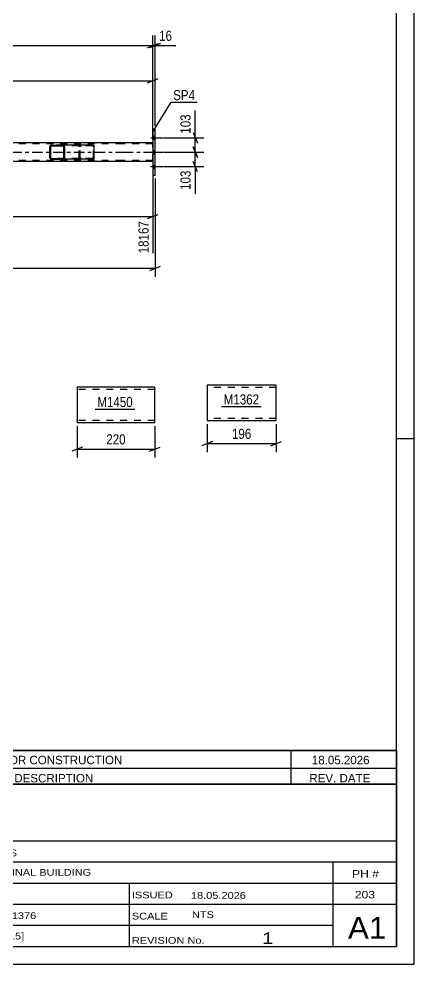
# Model space of a CAD drawing. Header units: millimetres. Extents: x 0 to 841, y 0 to 594.
# Drawn here: x 728.9 to 841, y 0 to 268.1 of the extents above; entities that cross this region are included whole.
import ezdxf

# ---------------------------------------------------------------- set-up
doc = ezdxf.new("R2010")
doc.units = ezdxf.units.MM
doc.linetypes.add('DXK_LINE_DOT2', pattern=[3.9198, 1.9599, -1.9599])
doc.linetypes.add('DXK_LINE_DOT3', pattern=[5.9187, 2.979, -0.9799, 0.9799, -0.9799])
doc.styles.add('Arial Narrow', font='ARIALN.TTF', dxfattribs={"height": 0.2})

# ---------------------------------------------------------------- blocks, each defined once
blk = doc.blocks.new('Unknown-283124494-1135')
at = {"color": 5, "linetype": 'Continuous'}
for p, q in [((841, 0), (841, 594)), ((836, 5), (836, 589)), ((841, 149), (836, 149)), ((5, 5), (836, 5)), ((0, 0), (841, 0))]:
    blk.add_line(p, q, dxfattribs=at)
blk = doc.blocks.new('Bolt-283124494-4309 - 4286')
at = {"linetype": 'Continuous'}
for points in [[(767.53, 233.99), (767.53, 234.87), (766.89, 234.87), (766.89, 233.99)], [(767.53, 233.99), (767.53, 234.87), (766.89, 234.87), (766.89, 233.99)], [(767.53, 233.99), (767.53, 234.87), (766.89, 234.87), (766.89, 233.99)], [(767.53, 229.89), (767.53, 230.77), (766.89, 230.77), (766.89, 229.89)], [(767.53, 229.89), (767.53, 230.77), (766.89, 230.77), (766.89, 229.89)], [(767.53, 225.79), (767.53, 226.67), (766.89, 226.67), (766.89, 225.79)], [(767.53, 225.79), (767.53, 226.67), (766.89, 226.67), (766.89, 225.79)], [(767.53, 225.79), (767.53, 226.67), (766.89, 226.67), (766.89, 225.79)]]:
    blk.add_hatch(color=1, dxfattribs=at).paths.add_polyline_path(points)
at = {"color": 1, "linetype": 'Continuous'}
for p, q in [((766.37, 234.43), (769.69, 234.43)), ((766.37, 234.43), (769.69, 234.43)), ((766.37, 234.43), (769.69, 234.43)), ((766.89, 234.87), (767.53, 234.87)), ((766.89, 234.87), (767.53, 234.87)), ((766.89, 234.87), (767.53, 234.87)), ((766.89, 233.99), (767.53, 233.99)), ((766.89, 233.99), (767.53, 233.99)), ((766.89, 233.99), (767.53, 233.99)), ((766.89, 230.77), (767.53, 230.77)), ((766.89, 230.77), (767.53, 230.77)), ((766.37, 230.33), (769.69, 230.33)), ((766.37, 230.33), (769.69, 230.33)), ((766.89, 229.89), (767.53, 229.89)), ((766.89, 229.89), (767.53, 229.89)), ((766.37, 226.23), (769.69, 226.23)), ((766.37, 226.23), (769.69, 226.23)), ((766.37, 226.23), (769.69, 226.23)), ((766.89, 226.67), (767.53, 226.67)), ((766.89, 226.67), (767.53, 226.67)), ((766.89, 226.67), (767.53, 226.67)), ((766.89, 225.79), (767.53, 225.79)), ((766.89, 225.79), (767.53, 225.79)), ((766.89, 225.79), (767.53, 225.79))]:
    blk.add_line(p, q, dxfattribs=at)
blk = doc.blocks.new('Part-283124494-4360 - 4286')
at = {"color": 7, "linetype": 'DXK_LINE_DOT2'}
for p, q in [((758.27, 232.73), (99.36, 232.73)), ((766.89, 232.73), (758.37, 232.73)), ((766.89, 227.69), (766.89, 232.97)), ((758.27, 227.93), (99.36, 227.93)), ((766.89, 227.93), (758.37, 227.93))]:
    blk.add_line(p, q, dxfattribs=at)
at = {"color": 2, "linetype": 'Continuous'}
for p, q in [((758.27, 232.97), (667.03, 232.97)), ((766.89, 232.97), (758.37, 232.97)), ((758.27, 227.69), (241.35, 227.69)), ((766.89, 227.69), (758.37, 227.69))]:
    blk.add_line(p, q, dxfattribs=at)
at = {"color": 7, "linetype": 'DXK_LINE_DOT3'}
for p, q in [((99.36, 230.33), (758.27, 230.33)), ((758.37, 230.33), (766.89, 230.33))]:
    blk.add_line(p, q, dxfattribs=at)
blk = doc.blocks.new('Part-283124494-4378 - 4286')
at = {"linetype": 'Continuous'}
h = blk.add_hatch(dxfattribs=at)
h.set_pattern_fill('', scale=0.7, style=0, pattern_type=0)
h.set_pattern_definition([(45, (741.8843, 232.0358), (-1.57154, 1.57154), [])])
h.paths.add_polyline_path([(741.92, 231.85), (741.88, 232.04), (741.77, 232.19), (741.61, 232.3), (741.41, 232.33), (738.18, 232.33), (737.98, 232.3), (737.82, 232.19), (737.71, 232.04), (737.67, 231.85), (737.67, 228.81), (737.71, 228.63), (737.82, 228.47), (737.98, 228.37), (738.18, 228.33), (741.41, 228.33), (741.61, 228.37), (741.77, 228.47), (741.88, 228.63), (741.92, 228.81)])
h.paths.add_polyline_path([(741.65, 228.72), (741.59, 228.64), (741.51, 228.59), (741.41, 228.57), (738.18, 228.57), (738.08, 228.59), (738, 228.64), (737.94, 228.72), (737.92, 228.81), (737.92, 231.85), (737.94, 231.94), (738, 232.02), (738.08, 232.07), (738.18, 232.09), (741.41, 232.09), (741.51, 232.07), (741.59, 232.02), (741.65, 231.94), (741.67, 231.85), (741.67, 228.81)])
at = {"color": 2, "linetype": 'Continuous'}
for p, q in [((737.71, 232.04), (737.67, 231.85)), ((737.67, 228.81), (737.67, 231.85)), ((737.92, 231.85), (737.94, 231.94)), ((737.92, 228.81), (737.92, 231.85)), ((737.94, 231.94), (738, 232.02)), ((738.18, 232.33), (737.98, 232.3)), ((738, 232.02), (738.08, 232.07)), ((738.08, 232.07), (738.18, 232.09)), ((738.18, 232.33), (741.41, 232.33)), ((738.18, 232.09), (741.41, 232.09)), ((749.76, 232.33), (741.41, 232.33)), ((741.61, 232.3), (741.41, 232.33)), ((741.41, 232.09), (741.51, 232.07)), ((741.51, 232.07), (741.59, 232.02)), ((741.59, 232.02), (741.65, 231.94)), ((741.65, 231.94), (741.67, 231.85)), ((741.67, 228.81), (741.67, 231.85)), ((741.92, 231.85), (741.88, 232.04)), ((741.92, 228.81), (741.92, 231.85)), ((749.76, 232.33), (749.96, 232.3)), ((750.23, 232.04), (750.27, 231.85)), ((750.27, 228.81), (750.27, 231.85)), ((737.67, 228.81), (737.71, 228.63)), ((737.94, 228.72), (737.92, 228.81)), ((738, 228.64), (737.94, 228.72)), ((737.98, 228.37), (738.18, 228.33)), ((738.08, 228.59), (738, 228.64)), ((738.18, 228.57), (738.08, 228.59)), ((738.18, 228.57), (741.41, 228.57)), ((738.18, 228.33), (741.41, 228.33)), ((741.51, 228.59), (741.41, 228.57)), ((741.41, 228.33), (741.61, 228.37)), ((749.76, 228.33), (741.41, 228.33)), ((741.59, 228.64), (741.51, 228.59)), ((741.65, 228.72), (741.59, 228.64)), ((741.67, 228.81), (741.65, 228.72)), ((741.88, 228.63), (741.92, 228.81)), ((749.96, 228.37), (749.76, 228.33)), ((750.27, 228.81), (750.23, 228.63))]:
    blk.add_line(p, q, dxfattribs=at)
at = {"color": 7, "linetype": 'DXK_LINE_DOT2'}
for p, q in [((741.41, 232.33), (738.18, 232.33)), ((749.76, 232.09), (738.18, 232.09)), ((746.02, 231.85), (746.05, 232.04)), ((746.02, 228.81), (746.02, 231.85)), ((746.29, 231.94), (746.27, 231.85)), ((746.27, 228.81), (746.27, 231.85)), ((746.35, 232.02), (746.29, 231.94)), ((746.33, 232.3), (746.53, 232.33)), ((746.35, 232.02), (746.37, 232.04)), ((746.37, 232.04), (746.43, 232.07)), ((746.43, 232.07), (746.53, 232.09)), ((749.86, 232.07), (749.76, 232.09)), ((749.94, 232.02), (749.86, 232.07)), ((750, 231.94), (749.94, 232.02)), ((750.02, 231.85), (750, 231.94)), ((750.02, 228.81), (750.02, 231.85)), ((749.76, 228.57), (738.18, 228.57)), ((741.41, 228.33), (738.18, 228.33)), ((746.05, 228.63), (746.02, 228.81)), ((746.27, 228.81), (746.29, 228.72)), ((746.29, 228.72), (746.35, 228.64)), ((746.53, 228.33), (746.33, 228.37)), ((746.35, 228.64), (746.37, 228.63)), ((746.37, 228.63), (746.43, 228.59)), ((746.43, 228.59), (746.53, 228.57)), ((749.76, 228.57), (749.86, 228.59)), ((749.86, 228.59), (749.94, 228.64)), ((749.94, 228.64), (750, 228.72)), ((750, 228.72), (750.02, 228.81))]:
    blk.add_line(p, q, dxfattribs=at)
at = {"color": 2, "linetype": 'Continuous'}
for centre, start, end in [((738.16, 231.83), 110.7583, 155.68), ((741.43, 231.83), 24.32, 69.2417), ((749.78, 231.83), 24.32, 69.2417), ((738.16, 228.83), 204.32, 249.2417), ((741.43, 228.83), 290.7583, 335.68), ((749.78, 228.83), 290.7583, 335.68)]:
    blk.add_arc(centre, 0.496, start, end, dxfattribs=at)
at = {"color": 7, "linetype": 'DXK_LINE_DOT2'}
for centre, start, end in [((746.51, 231.83), 110.7583, 155.68), ((746.51, 228.83), 204.32, 249.2417)]:
    blk.add_arc(centre, 0.496, start, end, dxfattribs=at)
blk = doc.blocks.new('Part-283124494-4504 - 4286')
at = {"color": 2, "linetype": 'Continuous'}
for p, q in [((767.53, 236.83), (766.89, 236.83)), ((766.89, 236.83), (766.89, 223.83)), ((767.53, 223.83), (767.53, 236.83)), ((766.89, 223.83), (767.53, 223.83))]:
    blk.add_line(p, q, dxfattribs=at)
blk = doc.blocks.new('Part-283124494-16233 - 16232')
at = {"color": 2, "linetype": 'Continuous'}
for p, q in [((801.88, 164.21), (782.28, 164.21)), ((782.28, 164.21), (782.28, 154.3)), ((801.88, 154.21), (801.88, 164.21)), ((782.28, 154.3), (782.28, 154.21)), ((782.28, 154.21), (801.88, 154.21))]:
    blk.add_line(p, q, dxfattribs=at)
at = {"color": 7, "linetype": 'DXK_LINE_DOT2'}
for p, q in [((801.88, 163.61), (782.28, 163.61)), ((782.28, 154.81), (782.28, 154.85)), ((801.88, 154.81), (782.28, 154.81)), ((801.88, 154.81), (801.88, 154.85))]:
    blk.add_line(p, q, dxfattribs=at)
blk = doc.blocks.new('Part-283124494-16275 - 16274')
at = {"color": 2, "linetype": 'Continuous'}
for p, q in [((745.43, 163.65), (745.43, 153.74)), ((767.43, 163.65), (745.43, 163.65)), ((767.43, 154.85), (767.43, 163.65)), ((745.43, 153.74), (745.43, 153.65)), ((745.43, 153.65), (767.43, 153.65)), ((767.43, 153.65), (767.43, 154.85))]:
    blk.add_line(p, q, dxfattribs=at)
at = {"color": 7, "linetype": 'DXK_LINE_DOT2'}
for p, q in [((767.43, 163.05), (745.43, 163.05)), ((767.43, 163.05), (767.43, 163.01)), ((767.43, 163.01), (767.43, 163.05)), ((767.43, 162.91), (767.43, 163.01)), ((767.43, 163.01), (767.43, 162.91)), ((745.43, 154.25), (745.43, 154.3)), ((767.43, 154.25), (745.43, 154.25)), ((767.43, 154.3), (767.43, 154.62)), ((767.43, 154.25), (767.43, 154.3))]:
    blk.add_line(p, q, dxfattribs=at)
blk = doc.blocks.new('StraightDimension-283124494-13143 - 4286')
at = {"color": 7, "linetype": 'Continuous'}
for p, q in [((769.93, 234.43), (781.33, 234.43)), ((778.33, 235.93), (779.53, 232.93)), ((778.93, 230.33), (778.93, 234.43)), ((779.53, 228.83), (778.33, 231.83)), ((769.93, 230.33), (781.33, 230.33))]:
    blk.add_line(p, q, dxfattribs=at)
at = {"color": 0}
blk.add_wipeout([(778.18, 241.64), (773.98, 241.64), (773.98, 234.96), (778.18, 234.96)], dxfattribs=at)
at = {"color": 7, "linetype": 'Continuous'}
blk.add_line((778.93, 234.43), (778.93, 242.17), dxfattribs=at)
blk.add_line((778.93, 234.43), (778.93, 242.17), dxfattribs=at)
at = {"color": 3, "style": 'Arial Narrow'}
blk.add_text('103', height=2.863, rotation=90.0002, dxfattribs=at).set_placement((777.58, 235.56))
blk = doc.blocks.new('StraightDimension-283124494-4709 - 4286')
at = {"color": 7, "linetype": 'Continuous'}
for p, q in [((767.53, 222.83), (767.53, 195)), ((90.1, 197.4), (767.53, 197.4)), ((766.03, 196.8), (769.03, 198))]:
    blk.add_line(p, q, dxfattribs=at)
blk = doc.blocks.new('StraightDimension-283124494-4662 - 4286')
at = {"color": 7, "linetype": 'Continuous'}
for p, q in [((766.89, 226.69), (766.89, 201.64)), ((661.83, 218.29), (661.83, 201.64)), ((663.33, 212.68), (660.33, 211.48)), ((661.83, 212.08), (766.89, 212.08)), ((765.39, 211.48), (768.39, 212.68))]:
    blk.add_line(p, q, dxfattribs=at)
at = {"color": 0}
blk.add_wipeout([(718.62, 212.83), (718.62, 217.03), (710.11, 217.03), (710.11, 212.83)], dxfattribs=at)
at = {"color": 0, "linetype": 'Continuous'}
blk.add_wipeout([(766.29, 211.38), (762.09, 211.38), (762.09, 201.04), (766.29, 201.04)], dxfattribs=at)
at = {"color": 3, "style": 'Arial Narrow'}
blk.add_text('3736', height=2.863, dxfattribs=at).set_placement((710.71, 213.43))
at = {"color": 3, "linetype": 'Continuous', "style": 'Arial Narrow'}
blk.add_text('18167', height=2.863, rotation=90.0002, dxfattribs=at).set_placement((765.69, 201.64))
blk = doc.blocks.new('StraightDimension-283124494-4670 - 4286')
at = {"color": 7, "linetype": 'Continuous'}
for p, q in [((661.83, 234.37), (661.83, 253.45)), ((766.89, 233.97), (766.89, 253.45)), ((663.33, 251.2), (660.33, 250)), ((661.83, 250.6), (766.89, 250.6)), ((765.39, 250), (768.39, 251.2))]:
    blk.add_line(p, q, dxfattribs=at)
at = {"color": 0}
blk.add_wipeout([(718.62, 251.35), (718.62, 255.55), (710.11, 255.55), (710.11, 251.35)], dxfattribs=at)
at = {"color": 3, "style": 'Arial Narrow'}
blk.add_text('3736', height=2.863, dxfattribs=at).set_placement((710.71, 251.95))
blk = doc.blocks.new('StraightDimension-283124494-13141 - 4286')
at = {"color": 7, "linetype": 'Continuous'}
for p, q in [((778.33, 231.83), (779.53, 228.83)), ((769.93, 230.33), (781.33, 230.33)), ((778.93, 226.23), (778.93, 230.33)), ((769.93, 226.23), (781.33, 226.23)), ((779.53, 224.73), (778.33, 227.73))]:
    blk.add_line(p, q, dxfattribs=at)
at = {"color": 0}
blk.add_wipeout([(778.18, 225.71), (773.98, 225.71), (773.98, 219.02), (778.18, 219.02)], dxfattribs=at)
at = {"color": 7, "linetype": 'Continuous'}
blk.add_line((778.93, 226.23), (778.93, 218.5), dxfattribs=at)
blk.add_line((778.93, 226.23), (778.93, 218.5), dxfattribs=at)
at = {"color": 3, "style": 'Arial Narrow'}
blk.add_text('103', height=2.863, rotation=90.0002, dxfattribs=at).set_placement((777.58, 219.62))
blk = doc.blocks.new('StraightDimension-283124494-13187 - 4286')
at = {"color": 7, "linetype": 'Continuous'}
for p, q in [((766.89, 237.83), (766.89, 263.41)), ((767.53, 237.83), (767.53, 263.41)), ((765.39, 259.96), (768.39, 261.16)), ((769.03, 261.16), (766.03, 259.96)), ((766.89, 260.56), (767.53, 260.56))]:
    blk.add_line(p, q, dxfattribs=at)
at = {"color": 0}
blk.add_wipeout([(772.91, 261.31), (772.91, 265.51), (768.06, 265.51), (768.06, 261.31)], dxfattribs=at)
at = {"color": 7, "linetype": 'Continuous'}
blk.add_line((767.53, 260.56), (773.44, 260.56), dxfattribs=at)
blk.add_line((767.53, 260.56), (773.44, 260.56), dxfattribs=at)
at = {"color": 3, "style": 'Arial Narrow'}
blk.add_text('16', height=2.863, dxfattribs=at).set_placement((768.66, 261.91))
blk = doc.blocks.new('StraightDimension-283124494-13188 - 4286')
at = {"color": 7, "linetype": 'Continuous'}
for p, q in [((766.89, 237.83), (766.89, 263.41)), ((90.74, 260.56), (766.89, 260.56)), ((765.39, 259.96), (768.39, 261.16))]:
    blk.add_line(p, q, dxfattribs=at)
blk = doc.blocks.new('StraightDimension-283124494-16320 - 16232')
at = {"color": 7, "linetype": 'Continuous'}
for p, q in [((782.28, 153.21), (782.28, 145.25)), ((801.88, 153.21), (801.88, 145.25)), ((783.78, 148.25), (780.78, 147.05)), ((782.28, 147.65), (801.88, 147.65)), ((800.38, 147.05), (803.38, 148.25))]:
    blk.add_line(p, q, dxfattribs=at)
at = {"color": 0}
blk.add_wipeout([(795.42, 148.4), (795.42, 152.6), (788.74, 152.6), (788.74, 148.4)], dxfattribs=at)
at = {"color": 3, "style": 'Arial Narrow'}
blk.add_text('196', height=2.863, dxfattribs=at).set_placement((789.34, 149))
blk = doc.blocks.new('StraightDimension-283124494-16360 - 16274')
at = {"color": 7, "linetype": 'Continuous'}
for p, q in [((745.43, 152.65), (745.43, 143.68)), ((767.43, 152.65), (767.43, 143.68)), ((746.93, 146.68), (743.93, 145.48)), ((745.43, 146.08), (767.43, 146.08)), ((765.93, 145.48), (768.93, 146.68))]:
    blk.add_line(p, q, dxfattribs=at)
at = {"color": 0}
blk.add_wipeout([(759.77, 146.83), (759.77, 151.03), (753.09, 151.03), (753.09, 146.83)], dxfattribs=at)
at = {"color": 3, "style": 'Arial Narrow'}
blk.add_text('220', height=2.863, dxfattribs=at).set_placement((753.69, 147.43))
blk = doc.blocks.new('Unknown-283124494-17005')
at = {"color": 7, "linetype": 'Continuous'}
for p, q in [((676, 51.05), (676, 5)), ((676, 51.05), (836, 51.05)), ((836, 51), (836, 5)), ((676, 35), (836, 35)), ((716.14, 35), (716.14, 5)), ((676, 29), (836, 29)), ((818, 5.05), (818, 29.05)), ((676, 23), (836, 23)), ((760.14, 23), (760.14, 5)), ((676, 17), (836, 17)), ((676, 11), (818, 11)), ((676, 5), (836, 5))]:
    blk.add_line(p, q, dxfattribs=at)
at = {"color": 7, "style": 'Arial Narrow'}
for s, height, width, p in [('DRAWING TITLE', 1.9089, 1.425378, (680.88, 30.61)), ('TRUSS', 1.909, 1.425378, (717.81, 30.59)), ('TERMINAL BUILDING', 1.9089, 1.425378, (718.06, 25.07)), ('CONTRACT', 1.909, 1.425378, (680.88, 24.71)), ('MODELLED BY', 1.9089, 1.425378, (680.88, 18.98)), ('GSK', 1.909, 1.425378, (717.88, 19.04)), ('ISSUED', 1.909, 1.425378, (760.94, 18.64)), ('18.05.2026', 1.909, 1.425378, (777.69, 18.52)), ('CONTRACT NO', 1.9089, 1.425378, (680.88, 12.66)), ('AN-C-1376', 1.909, 1.425378, (718.23, 12.78)), ('SCALE', 1.909, 1.425378, (760.94, 12.65)), ('A1', 6.204, 1.25, (822.24, 7.2)), ('DRAWING No', 1.909, 1.425378, (680.56, 7)), ('[TR.815]', 1.909, 1.425378, (718.46, 6.99)), ('1', 3.34, 1.5, (797.91, 5.68)), ('REVISION No.', 1.9089, 1.425378, (760.94, 5.77))]:
    blk.add_text(s, height=height, dxfattribs=dict(at, width=width)).set_placement(p)
at = {"color": 7, "linetype": 'Continuous', "style": 'Arial Narrow'}
for s, height, width, p in [('PH #', 2.1, 1.42538, (823.4, 24.55)), ('203', 2.1, 1.42538, (824.19, 18.65)), ('NTS', 1.909, 1.425378, (778, 13.05))]:
    blk.add_text(s, height=height, dxfattribs=dict(at, width=width)).set_placement(p)
blk = doc.blocks.new('Unknown-283124494-17008')
at = {"color": 7, "linetype": 'Continuous'}
for p, q in [((676, 60.55), (836, 60.55)), ((836, 60.55), (676, 60.55)), ((676, 60.55), (676, 55.55)), ((685, 60.55), (685, 55.55)), ((709, 60.55), (709, 55.55)), ((806, 60.55), (806, 55.55)), ((836, 60.55), (836, 55.55)), ((676, 55.55), (836, 55.55)), ((676, 55.55), (676, 51.05)), ((676, 55.55), (836, 55.55)), ((685, 55.55), (685, 51.05)), ((709, 55.55), (709, 51.05)), ((806, 55.55), (806, 51.05)), ((836, 55.55), (836, 51.05)), ((836, 51.05), (676, 51.05))]:
    blk.add_line(p, q, dxfattribs=at)
at = {"color": 7, "linetype": 'Continuous', "style": 'Arial Narrow'}
for s, height, width, p in [('1', 2.39, 1.196471, (679.16, 56.7)), ('0', 2.39, 1.196471, (694, 56.7)), ('ISSUED FOR CONSTRUCTION', 2.3861, 1.196471, (711, 56.7)), ('18.05.2026', 2.386, 1.196471, (812, 56.7)), ('No', 2.386, 1.2, (677.54, 51.55)), ('REV MARK', 2.386, 1.2, (686, 51.55)), ('REVISION DESCRIPTION', 2.3861, 1.2, (711, 51.55)), ('REV. DATE', 2.386, 1.2, (811.28, 51.55))]:
    blk.add_text(s, height=height, dxfattribs=dict(at, width=width)).set_placement(p)
blk = doc.blocks.new('Mark-283124494-4500 - 4286')
at = {"color": 0}
blk.add_wipeout([(778.86, 245.09), (778.86, 248.09), (772.65, 248.09), (772.65, 245.09)], dxfattribs=at)
blk.add_wipeout([(778.86, 245.09), (778.86, 248.09), (772.65, 248.09), (772.65, 245.09)], dxfattribs=at)
at = {"color": 30, "linetype": 'Continuous'}
for p, q in [((767.1, 236.36), (772.05, 244.49)), ((772.05, 244.49), (779.46, 244.49))]:
    blk.add_line(p, q, dxfattribs=at)
at = {"color": 3, "style": 'Arial Narrow'}
blk.add_text('SP4', height=2.863, dxfattribs=at).set_placement((772.65, 245.09))
blk = doc.blocks.new('Mark-283124494-16373 - 16232')
at = {"color": 0}
blk.add_wipeout([(797.05, 158.76), (797.05, 161.76), (786.99, 161.76), (786.99, 158.76)], dxfattribs=at)
blk.add_wipeout([(797.05, 158.76), (797.05, 161.76), (786.99, 161.76), (786.99, 158.76)], dxfattribs=at)
at = {"color": 30, "linetype": 'Continuous'}
blk.add_line((786.39, 158.16), (797.65, 158.16), dxfattribs=at)
at = {"color": 3, "style": 'Arial Narrow'}
blk.add_text('M1362', height=2.863, dxfattribs=at).set_placement((786.99, 158.76))
blk = doc.blocks.new('Mark-283124494-16381 - 16274')
at = {"color": 0}
blk.add_wipeout([(761.19, 158.03), (761.19, 161.03), (751.14, 161.03), (751.14, 158.03)], dxfattribs=at)
blk.add_wipeout([(761.19, 158.03), (761.19, 161.03), (751.14, 161.03), (751.14, 158.03)], dxfattribs=at)
at = {"color": 30, "linetype": 'Continuous'}
blk.add_line((750.54, 157.43), (761.79, 157.43), dxfattribs=at)
at = {"color": 3, "style": 'Arial Narrow'}
blk.add_text('M1450', height=2.863, dxfattribs=at).set_placement((751.14, 158.03))

msp = doc.modelspace()

# ---------------------------------------------------------------- block references
for name in ['Unknown-283124494-1135', 'Part-283124494-4504 - 4286', 'Bolt-283124494-4309 - 4286', 'Part-283124494-4360 - 4286', 'Part-283124494-4378 - 4286', 'Part-283124494-16275 - 16274', 'Part-283124494-16233 - 16232', 'Unknown-283124494-17008', 'Unknown-283124494-17005']:
    msp.add_blockref(name, (0, 0))

# ---------------------------------------------------------------- next in the draw order: block references
for name in ['StraightDimension-283124494-4670 - 4286', 'StraightDimension-283124494-13143 - 4286', 'StraightDimension-283124494-4709 - 4286', 'Mark-283124494-16381 - 16274', 'Mark-283124494-16373 - 16232', 'StraightDimension-283124494-16320 - 16232', 'StraightDimension-283124494-16360 - 16274']:
    msp.add_blockref(name, (0, 0))

# ---------------------------------------------------------------- next in the draw order: block references
for name in ['StraightDimension-283124494-13187 - 4286', 'StraightDimension-283124494-13141 - 4286', 'StraightDimension-283124494-4662 - 4286']:
    msp.add_blockref(name, (0, 0))

# ---------------------------------------------------------------- next in the draw order: block references
msp.add_blockref('StraightDimension-283124494-13188 - 4286', (0, 0))

# ---------------------------------------------------------------- next in the draw order: block references
msp.add_blockref('Mark-283124494-4500 - 4286', (0, 0))

doc.saveas('drawing.dxf')
